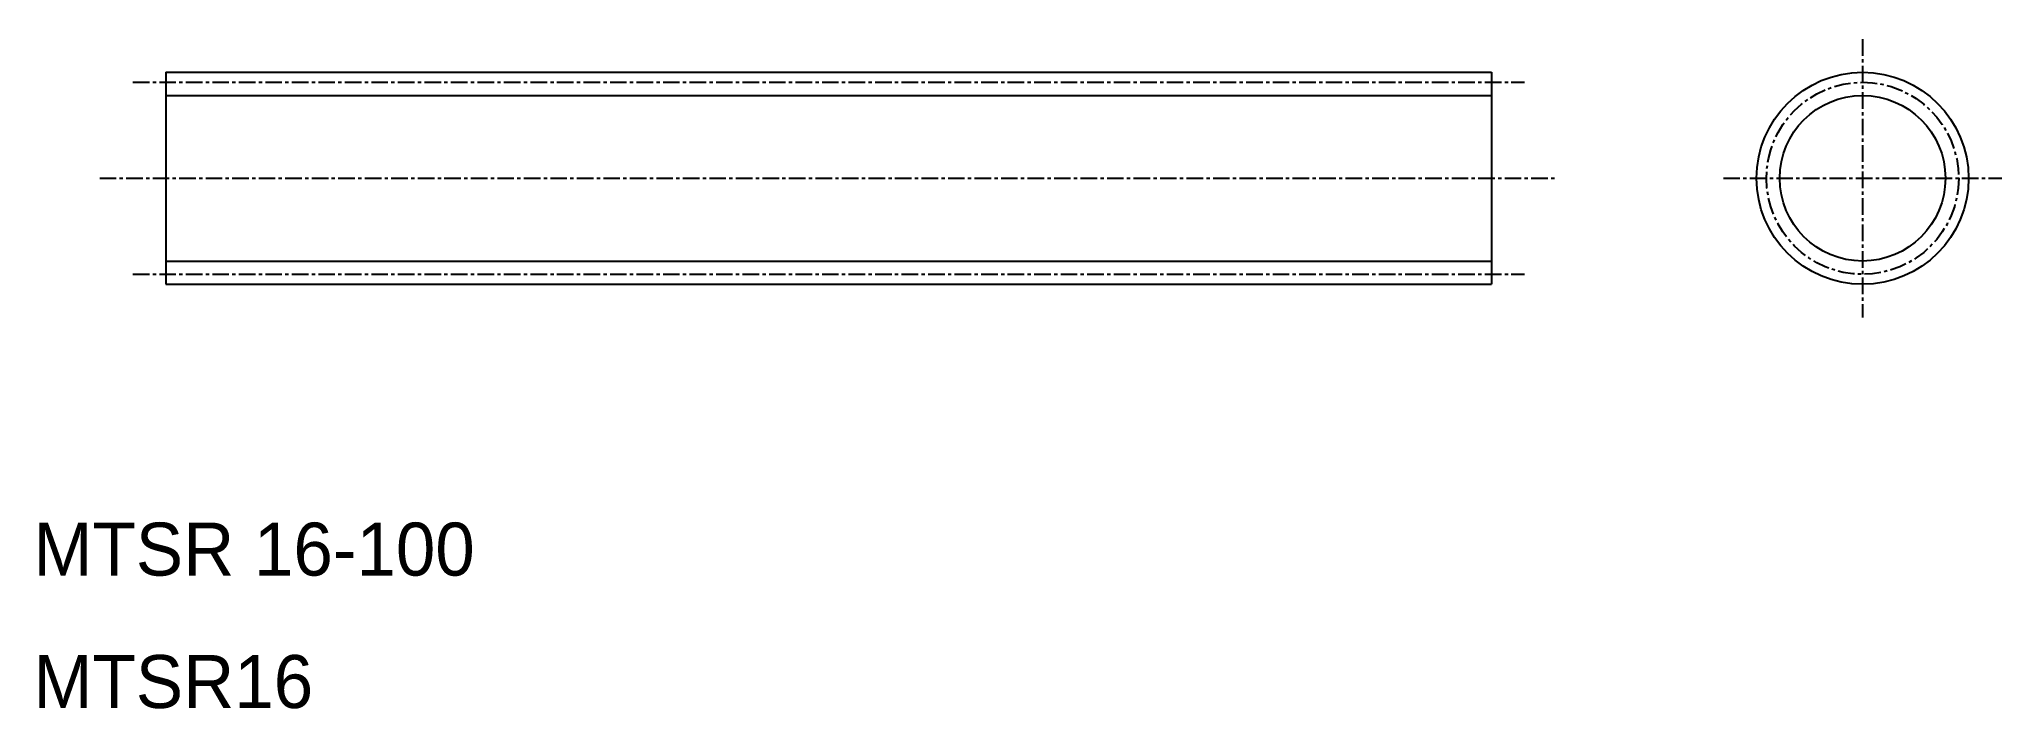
# Model space of a CAD drawing. Extents: x 10 to 158, y 10 to 60.
import ezdxf

# ---------------------------------------------------------------- set-up
doc = ezdxf.new("R2010")
doc.units = 0
doc.linetypes.add('CENTER', pattern=[2, 1.25, -0.25, 0.25, -0.25])
doc.layers.get('0').update_dxf_attribs({"linetype": 'CONTINUOUS'})
doc.layers.add('CENTER', color=1, linetype='CENTER')

msp = doc.modelspace()

# ---------------------------------------------------------------- linework, layer by layer
at = {"color": 7, "linetype": 'CONTINUOUS'}
for p, q in [((20, 58), (120, 58)), ((20, 58), (20, 42)), ((120, 58), (120, 42)), ((20, 54), (20, 54.0001)), ((20, 50), (20.0001, 50)), ((20, 42), (120, 42))]:
    msp.add_line(p, q, dxfattribs=at)
at = {"color": 3, "linetype": 'CONTINUOUS'}
for p, q in [((20, 56.25), (120, 56.25)), ((20, 43.75), (120, 43.75))]:
    msp.add_line(p, q, dxfattribs=at)
at = {"color": 7, "linetype": 'CONTINUOUS'}
msp.add_circle((148, 50), 8, dxfattribs=at)
at = {"color": 3, "linetype": 'CONTINUOUS'}
msp.add_circle((148, 50), 6.25, dxfattribs=at)
at = {"layer": 'CENTER', "color": 1, "linetype": 'CENTER'}
for p, q in [((148, 60.5), (148, 39.5)), ((17.5, 57.25), (122.5, 57.25)), ((15, 50), (125, 50)), ((137.5, 50), (158.5, 50)), ((17.5, 42.75), (122.5, 42.75))]:
    msp.add_line(p, q, dxfattribs=at)
msp.add_circle((148, 50), 7.25, dxfattribs=at)

# ---------------------------------------------------------------- texts
at = {"color": 7, "linetype": 'CONTINUOUS'}
for s, p in [('MTSR 16-100', (10, 20)), ('MTSR16', (10, 10))]:
    msp.add_text(s, height=4, dxfattribs=at).set_placement(p)

doc.saveas('drawing.dxf')
